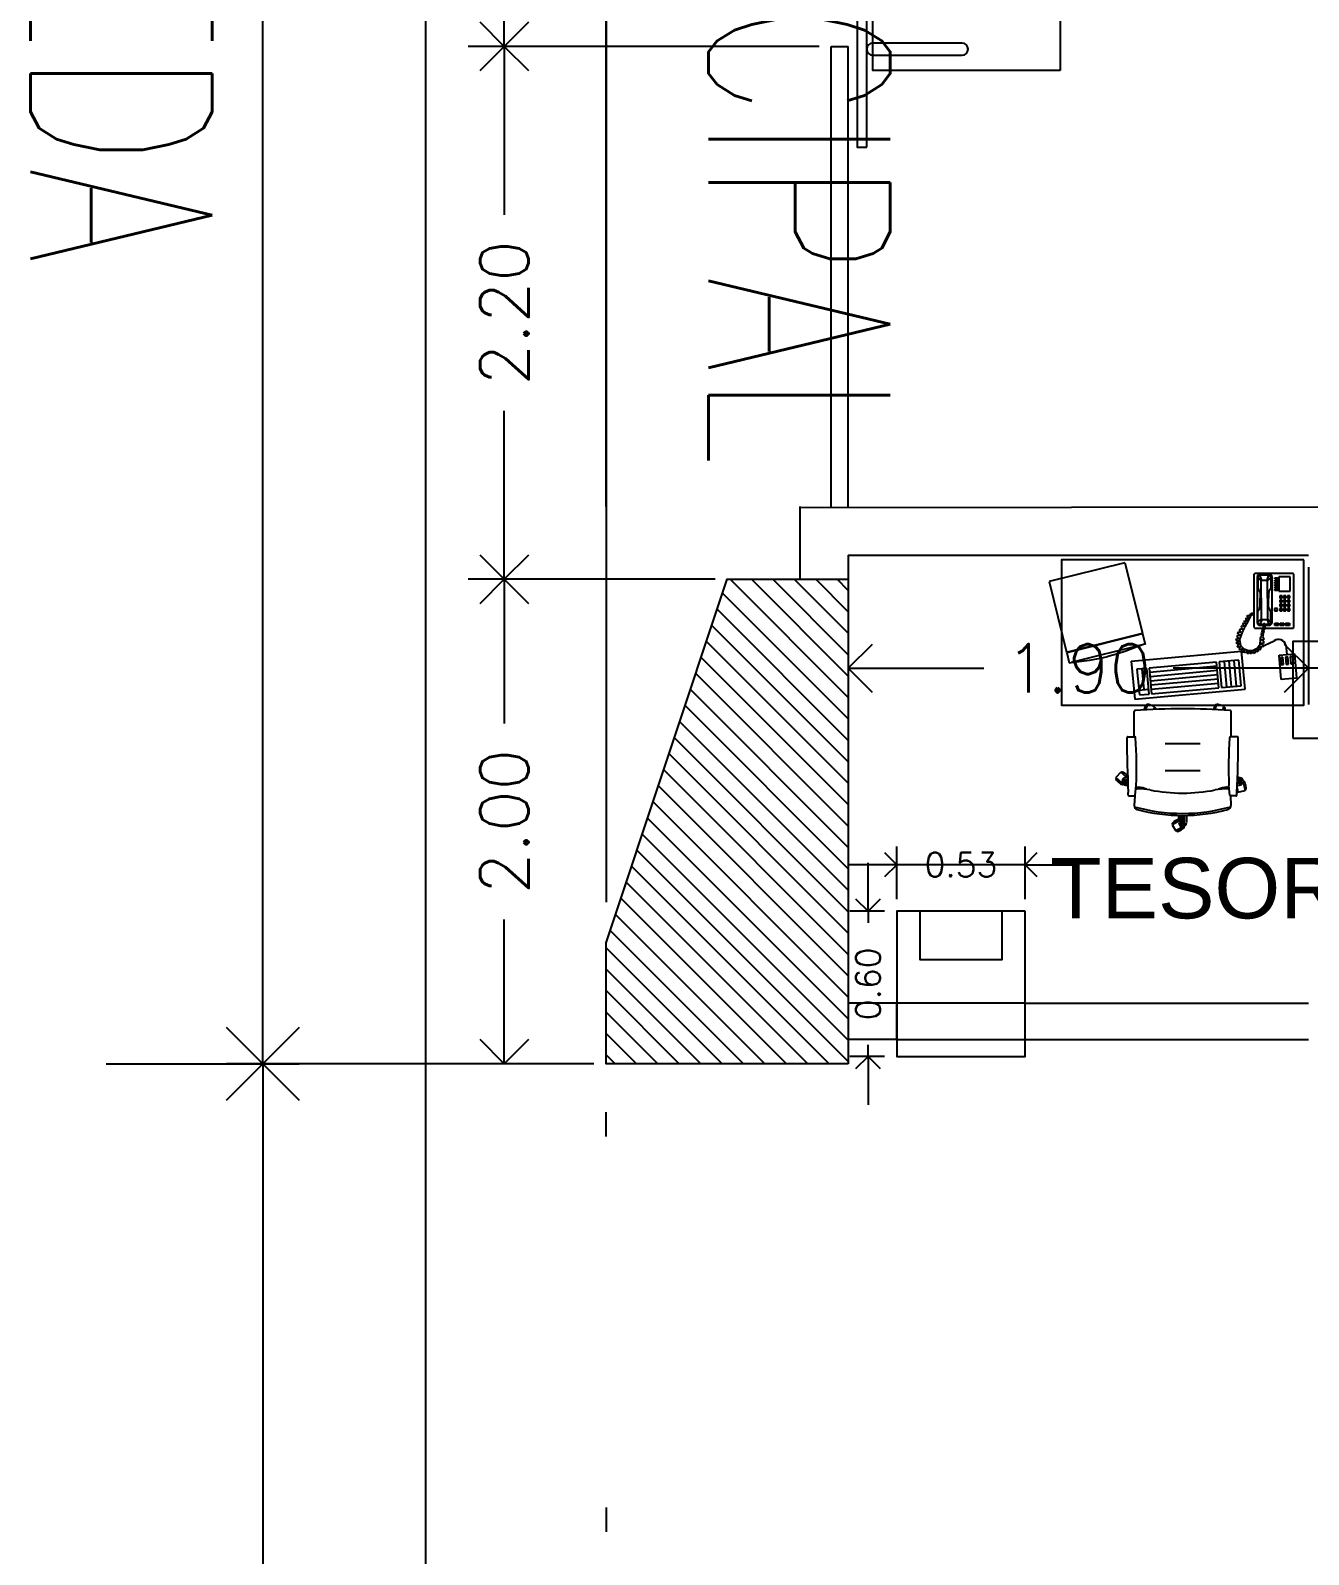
# Model space of a CAD drawing. Extents: x 26 to 214, y -151 to 101.
# Drawn here: x 146.38 to 151.65, y -120.35 to -114.06 of the extents above; entities that cross this region are included whole.
import ezdxf
from ezdxf.enums import TextEntityAlignment as Align

# ---------------------------------------------------------------- set-up
doc = ezdxf.new("R2010")
doc.units = 0
doc.header["$LTSCALE"] = 10
doc.header["$MEASUREMENT"] = 0
for name, pattern in [('CONTINUA', [8, 1, 1, 1, 1, 1, 1, 1, 1]), ('DASHDOT', [1, 0.5, -0.25, 0, -0.25]), ('HIDDEN2', [0.1875, 0.125, -0.0625])]:
    doc.linetypes.add(name, pattern=pattern)
doc.layers.get('0').update_dxf_attribs({"linetype": 'CONTINUOUS'})
doc.layers.get('DEFPOINTS').update_dxf_attribs({"linetype": 'CONTINUOUS'})
for name, color, linetype in [('00-COTAS-PARCIALES', 1, 'CONTINUOUS'), ('00-LOCALES-R-PUERTAS', 1, 'CONTINUOUS'), ('00-M-A-250', 6, 'CONTINUOUS'), ('00-M-A-300', 6, 'CONTINUOUS'), ('00-MUEBLES', 2, 'CONTINUOUS'), ('00-TRANSFERENCIA', 3, 'CONTINUOUS'), ('10-COL', 6, 'CONTINUOUS'), ('2005-CARPINTERIA', 2, 'CONTINUOUS'), ('2005-VEREDA', 1, 'CONTINUOUS'), ('CAJAS', 1, 'CONTINUOUS'), ('COTAS-LAYOUT', 1, 'CONTINUOUS'), ('EJES', 6, 'DASHDOT'), ('SUPERF-COTAS', 1, 'CONTINUOUS'), ('X-CHECK-OUT', 1, 'CONTINUOUS')]:
    doc.layers.add(name, color=color, linetype=linetype)
doc.styles.add('COTAS', font='ROMANS.shx')
doc.styles.add('GABY', font='arial.ttf')
doc.styles.add('ROMANS', font='romans.shx')
doc.dimstyles.new('ACOTA', dxfattribs={"dimtxt": 0.2, "dimasz": 0.2, "dimexe": 0.15, "dimexo": 0.05, "dimgap": 0.1, "dimtad": 0, "dimzin": 0, "dimdsep": 46, "dimtxsty": 'ROMANS', "dimblk1": 'OPEN90', "dimblk2": 'OPEN90', "dimsah": 1, "dimcen": 0, "dimclrd": 1, "dimclre": 1, "dimclrt": 3, "dimaunit": 1, "dimadec": 0, "dimazin": 0, "dimtfac": 1, "dimtix": 1, "dimtmove": 2, "dimatfit": 3, "dimldrblk": 'OPEN90', "dimfxl": 0, "dimtolj": 1, "dimtzin": 0, "dimarcsym": 0})
doc.dimstyles.new('COTA1502', dxfattribs={"dimscale": 1.5, "dimtxt": 0.18, "dimasz": 0.2, "dimexe": 0.1, "dimexo": 0.1, "dimgap": 0.09, "dimtad": 0, "dimzin": 0, "dimdsep": 46, "dimtxsty": 'ROMANS', "dimblk": 'OPEN90', "dimcen": 0.1, "dimclrd": 256, "dimclre": 256, "dimclrt": 2, "dimadec": 0, "dimazin": 0, "dimtfac": 1, "dimtix": 1, "dimtmove": 2, "dimatfit": 3, "dimldrblk": 'OPEN90', "dimfxl": 0, "dimtolj": 1, "dimtzin": 0, "dimarcsym": 0})
doc.dimstyles.new('EQUIPAMIENTO', dxfattribs={"dimtxt": 0.1, "dimasz": 0.1, "dimexe": 0.075, "dimexo": 0.05, "dimgap": 0.1, "dimtad": 0, "dimzin": 0, "dimdsep": 46, "dimtxsty": 'ROMANS', "dimblk1": 'OPEN90', "dimblk2": 'OPEN90', "dimsah": 1, "dimcen": 0, "dimclrd": 1, "dimclre": 1, "dimclrt": 3, "dimaunit": 1, "dimadec": 0, "dimazin": 0, "dimtfac": 1, "dimtix": 1, "dimtmove": 2, "dimatfit": 3, "dimldrblk": 'OPEN90', "dimfxl": 0, "dimtolj": 1, "dimtzin": 0, "dimarcsym": 0})

# ---------------------------------------------------------------- blocks, each defined once
blk = doc.blocks.new('_Open90')
at = {"color": 0, "linetype": 'ByBlock', "lineweight": -2}
for p, q in [((-0.5, 0.5), (0, 0)), ((0, 0), (-1, 0)), ((0, 0), (-0.5, -0.5))]:
    blk.add_line(p, q, dxfattribs=at)
blk = doc.blocks.new('*D60')
at = {"layer": '00-COTAS-PARCIALES', "lineweight": -2, "transparency": 16777216}
for p, q in [((151.0326, -96.1231), (147.858, -96.1231)), ((148.008, -96.4231), (148.008, -110.4481)), ((148.008, -125.8231), (148.008, -111.7981)), ((148.6023, -126.1231), (147.858, -126.1231))]:
    blk.add_line(p, q, dxfattribs=at)
at = {"layer": 'DEFPOINTS', "color": 0, "transparency": 16777216}
for p in [(151.1826, -96.1231), (148.008, -126.1231), (148.7523, -126.1231)]:
    blk.add_point(p, dxfattribs=at)
at = {"layer": '00-COTAS-PARCIALES', "lineweight": -2, "transparency": 16777216, "xscale": 0.3, "yscale": 0.3, "zscale": 0.3}
for p, rotation in [((148.008, -96.1231), 90), ((148.008, -126.1231), 270)]:
    blk.add_blockref('_Open90', p, dxfattribs=dict(at, rotation=rotation))
at = {"layer": '00-COTAS-PARCIALES', "color": 2, "transparency": 16777216, "insert": (148.008, -111.1231), "char_height": 0.27, "attachment_point": 5, "rotation": 90, "style": 'ROMANS'}
blk.add_mtext('\\A1;30.00', dxfattribs=at)
blk = doc.blocks.new('*D7')
at = {"layer": 'DEFPOINTS', "color": 0, "transparency": 16777216}
for p in [(146.5385, -118.3231), (147.3357, -118.3231), (146.7304, -126.1231)]:
    blk.add_point(p, dxfattribs=at)
at = {"layer": 'SUPERF-COTAS', "lineweight": -2, "transparency": 16777216}
for p, q in [((146.6885, -118.3231), (147.4857, -118.3231)), ((147.3357, -118.6231), (147.3357, -121.6767)), ((147.3357, -125.8231), (147.3357, -122.7695)), ((146.8804, -126.1231), (147.4857, -126.1231))]:
    blk.add_line(p, q, dxfattribs=at)
at = {"layer": 'SUPERF-COTAS', "lineweight": -2, "transparency": 16777216, "xscale": 0.3, "yscale": 0.3, "zscale": 0.3}
for p, rotation in [((147.3357, -118.3231), 90), ((147.3357, -126.1231), 270)]:
    blk.add_blockref('_Open90', p, dxfattribs=dict(at, rotation=rotation))
at = {"layer": 'SUPERF-COTAS', "color": 2, "transparency": 16777216, "insert": (147.3357, -122.2231), "char_height": 0.27, "attachment_point": 5, "rotation": 90, "style": 'ROMANS'}
blk.add_mtext('\\A1;7.80', dxfattribs=at)
blk = doc.blocks.new('*D6')
at = {"layer": 'DEFPOINTS', "color": 0, "transparency": 16777216}
for p in [(146.5385, -96.1231), (147.3357, -96.1231), (148.7523, -118.3231)]:
    blk.add_point(p, dxfattribs=at)
at = {"layer": 'SUPERF-COTAS', "lineweight": -2, "transparency": 16777216}
for p, q in [((146.6885, -96.1231), (147.4857, -96.1231)), ((147.3357, -96.4231), (147.3357, -106.5481)), ((147.3357, -118.0231), (147.3357, -107.8981)), ((148.6023, -118.3231), (147.1857, -118.3231))]:
    blk.add_line(p, q, dxfattribs=at)
at = {"layer": 'SUPERF-COTAS', "lineweight": -2, "transparency": 16777216, "xscale": 0.3, "yscale": 0.3, "zscale": 0.3}
for p, rotation in [((147.3357, -96.1231), 90), ((147.3357, -118.3231), 270)]:
    blk.add_blockref('_Open90', p, dxfattribs=dict(at, rotation=rotation))
at = {"layer": 'SUPERF-COTAS', "color": 2, "transparency": 16777216, "insert": (147.3357, -107.2231), "char_height": 0.27, "attachment_point": 5, "rotation": 90, "style": 'ROMANS'}
blk.add_mtext('\\A1;22.20', dxfattribs=at)
blk = doc.blocks.new('*D81')
at = {"layer": 'COTAS-LAYOUT', "color": 1, "lineweight": -2, "transparency": 16777216}
for p, q in [((149.2023, -116.3231), (148.1821, -116.3231)), ((148.3321, -116.5231), (148.3321, -116.9183)), ((148.3321, -118.1231), (148.3321, -117.7278)), ((148.7023, -118.3231), (148.1821, -118.3231))]:
    blk.add_line(p, q, dxfattribs=at)
at = {"layer": 'DEFPOINTS', "color": 0, "transparency": 16777216}
for p in [(148.3321, -116.3231), (149.2523, -116.3231, -28.9), (148.7523, -118.3231, -28.9)]:
    blk.add_point(p, dxfattribs=at)
at = {"layer": 'COTAS-LAYOUT', "color": 1, "lineweight": -2, "transparency": 16777216, "xscale": 0.2, "yscale": 0.2, "zscale": 0.2}
for p, rotation in [((148.3321, -116.3231), 90), ((148.3321, -118.3231), 270)]:
    blk.add_blockref('_Open90', p, dxfattribs=dict(at, rotation=rotation))
at = {"layer": 'COTAS-LAYOUT', "color": 3, "transparency": 16777216, "insert": (148.3321, -117.3231), "char_height": 0.2, "attachment_point": 5, "rotation": 90, "style": 'ROMANS'}
blk.add_mtext('\\A1;2.00', dxfattribs=at)
blk = doc.blocks.new('*D82')
at = {"layer": 'COTAS-LAYOUT', "color": 1, "lineweight": -2, "transparency": 16777216}
for p, q in [((149.6319, -114.123), (148.1821, -114.123)), ((148.3321, -114.323), (148.3321, -114.8183)), ((148.3321, -116.1231), (148.3321, -115.6278)), ((149.2023, -116.3231), (148.1821, -116.3231))]:
    blk.add_line(p, q, dxfattribs=at)
at = {"layer": 'DEFPOINTS', "color": 0, "transparency": 16777216}
for p in [(149.6819, -114.123, -28.9), (148.3321, -116.3231), (149.2523, -116.3231, -28.9)]:
    blk.add_point(p, dxfattribs=at)
at = {"layer": 'COTAS-LAYOUT', "color": 1, "lineweight": -2, "transparency": 16777216, "xscale": 0.2, "yscale": 0.2, "zscale": 0.2}
for p, rotation in [((148.3321, -114.123), 90), ((148.3321, -116.3231), 270)]:
    blk.add_blockref('_Open90', p, dxfattribs=dict(at, rotation=rotation))
at = {"layer": 'COTAS-LAYOUT', "color": 3, "transparency": 16777216, "insert": (148.3321, -115.2231), "char_height": 0.2, "attachment_point": 5, "rotation": 90, "style": 'ROMANS'}
blk.add_mtext('\\A1;2.20', dxfattribs=at)
blk = doc.blocks.new('*D83')
at = {"layer": 'COTAS-LAYOUT', "color": 1, "lineweight": -2, "transparency": 16777216}
for p, q in [((149.6319, -112.1231), (148.1821, -112.1231)), ((148.3321, -112.3231), (148.3321, -112.7183)), ((148.3321, -113.923), (148.3321, -113.5278)), ((149.6319, -114.123), (148.1821, -114.123))]:
    blk.add_line(p, q, dxfattribs=at)
at = {"layer": 'DEFPOINTS', "color": 0, "transparency": 16777216}
for p in [(148.3321, -112.1231), (149.6819, -112.1231, -28.9), (149.6819, -114.123, -28.9)]:
    blk.add_point(p, dxfattribs=at)
at = {"layer": 'COTAS-LAYOUT', "color": 1, "lineweight": -2, "transparency": 16777216, "xscale": 0.2, "yscale": 0.2, "zscale": 0.2}
for p, rotation in [((148.3321, -112.1231), 90), ((148.3321, -114.123), 270)]:
    blk.add_blockref('_Open90', p, dxfattribs=dict(at, rotation=rotation))
at = {"layer": 'COTAS-LAYOUT', "color": 3, "transparency": 16777216, "insert": (148.3321, -113.1231), "char_height": 0.2, "attachment_point": 5, "rotation": 90, "style": 'ROMANS'}
blk.add_mtext('\\A1;2.00', dxfattribs=at)
blk = doc.blocks.new('*D90')
at = {"layer": 'COTAS-LAYOUT', "color": 1, "lineweight": -2, "transparency": 16777216}
for p, q in [((149.7523, -116.2731), (149.7523, -116.8404)), ((151.6523, -116.2731), (151.6523, -116.8404)), ((149.9523, -116.6904), (150.3118, -116.6904)), ((151.4523, -116.6904), (151.0928, -116.6904))]:
    blk.add_line(p, q, dxfattribs=at)
at = {"layer": 'DEFPOINTS', "color": 0, "transparency": 16777216}
for p in [(149.7523, -116.2231, -28.9), (151.6523, -116.2231, -28.9), (149.7523, -116.6904)]:
    blk.add_point(p, dxfattribs=at)
at = {"layer": 'COTAS-LAYOUT', "color": 1, "lineweight": -2, "transparency": 16777216, "xscale": 0.2, "yscale": 0.2, "zscale": 0.2, "rotation": 180}
blk.add_blockref('_Open90', (149.7523, -116.6904), dxfattribs=at)
at = {"layer": 'COTAS-LAYOUT', "color": 1, "lineweight": -2, "transparency": 16777216, "xscale": 0.2, "yscale": 0.2, "zscale": 0.2}
blk.add_blockref('_Open90', (151.6523, -116.6904), dxfattribs=at)
at = {"layer": 'COTAS-LAYOUT', "color": 3, "transparency": 16777216, "insert": (150.7023, -116.6904), "char_height": 0.2, "attachment_point": 5, "style": 'ROMANS'}
blk.add_mtext('\\A1;1.90', dxfattribs=at)
blk = doc.blocks.new('*D91')
at = {"layer": 'COTAS-LAYOUT', "color": 1, "lineweight": -2, "transparency": 16777216}
for p, q in [((151.8523, -116.4231), (151.8523, -116.8404)), ((153.0523, -116.542), (153.0523, -116.8404)), ((151.6523, -116.6904), (151.4523, -116.6904)), ((151.8523, -116.6904), (152.0619, -116.6904)), ((153.0523, -116.6904), (152.8428, -116.6904)), ((153.2523, -116.6904), (153.4523, -116.6904))]:
    blk.add_line(p, q, dxfattribs=at)
at = {"layer": 'DEFPOINTS', "color": 0, "transparency": 16777216}
for p in [(151.8523, -116.3731, -28.9), (153.0523, -116.492), (153.0523, -116.6904)]:
    blk.add_point(p, dxfattribs=at)
at = {"layer": 'COTAS-LAYOUT', "color": 1, "lineweight": -2, "transparency": 16777216, "xscale": 0.2, "yscale": 0.2, "zscale": 0.2}
blk.add_blockref('_Open90', (151.8523, -116.6904), dxfattribs=at)
at = {"layer": 'COTAS-LAYOUT', "color": 1, "lineweight": -2, "transparency": 16777216, "xscale": 0.2, "yscale": 0.2, "zscale": 0.2, "rotation": 180}
blk.add_blockref('_Open90', (153.0523, -116.6904), dxfattribs=at)
at = {"layer": 'COTAS-LAYOUT', "color": 3, "transparency": 16777216, "insert": (152.4523, -116.6904), "char_height": 0.2, "attachment_point": 5, "style": 'ROMANS'}
blk.add_mtext('\\A1;1.20', dxfattribs=at)
blk = doc.blocks.new('*D98')
at = {"layer": 'COTAS-LAYOUT', "color": 1, "lineweight": -2, "transparency": 16777216}
for p, q in [((149.8338, -117.5931), (149.8338, -117.4931)), ((149.9023, -117.6931), (149.7588, -117.6931)), ((149.8338, -117.6931), (149.8338, -117.7407)), ((149.8338, -118.2931), (149.8338, -118.2455)), ((149.9023, -118.2931), (149.7588, -118.2931)), ((149.8338, -118.3931), (149.8338, -118.4931))]:
    blk.add_line(p, q, dxfattribs=at)
at = {"layer": 'DEFPOINTS', "color": 0, "transparency": 16777216}
for p in [(149.8338, -117.6931), (149.9523, -117.6931), (149.9523, -118.2931)]:
    blk.add_point(p, dxfattribs=at)
at = {"layer": 'COTAS-LAYOUT', "color": 1, "lineweight": -2, "transparency": 16777216, "xscale": 0.1, "yscale": 0.1, "zscale": 0.1}
for p, rotation in [((149.8338, -117.6931), 270), ((149.8338, -118.2931), 90)]:
    blk.add_blockref('_Open90', p, dxfattribs=dict(at, rotation=rotation))
at = {"layer": 'COTAS-LAYOUT', "color": 3, "transparency": 16777216, "insert": (149.8338, -117.9931), "char_height": 0.1, "attachment_point": 5, "rotation": 90, "style": 'ROMANS'}
blk.add_mtext('\\A1;0.60', dxfattribs=at)
blk = doc.blocks.new('*D99')
at = {"layer": 'COTAS-LAYOUT', "color": 1, "lineweight": -2, "transparency": 16777216}
for p, q in [((149.9523, -117.6431), (149.9523, -117.4262)), ((150.4823, -117.6431), (150.4823, -117.4262)), ((149.8523, -117.5012), (149.7523, -117.5012)), ((150.4823, -117.5012), (149.9523, -117.5012)), ((150.5823, -117.5012), (150.6823, -117.5012))]:
    blk.add_line(p, q, dxfattribs=at)
at = {"layer": 'DEFPOINTS', "color": 0, "transparency": 16777216}
for p in [(149.9523, -117.5012), (149.9523, -117.6931), (150.4823, -117.6931)]:
    blk.add_point(p, dxfattribs=at)
at = {"layer": 'COTAS-LAYOUT', "color": 1, "lineweight": -2, "transparency": 16777216, "xscale": 0.1, "yscale": 0.1, "zscale": 0.1}
blk.add_blockref('_Open90', (149.9523, -117.5012), dxfattribs=at)
at = {"layer": 'COTAS-LAYOUT', "color": 1, "lineweight": -2, "transparency": 16777216, "xscale": 0.1, "yscale": 0.1, "zscale": 0.1, "rotation": 180}
blk.add_blockref('_Open90', (150.4823, -117.5012), dxfattribs=at)
at = {"layer": 'COTAS-LAYOUT', "color": 3, "transparency": 16777216, "insert": (150.2173, -117.5012), "char_height": 0.1, "attachment_point": 5, "style": 'ROMANS'}
blk.add_mtext('\\A1;0.53', dxfattribs=at)
blk = doc.blocks.new('A$C7A266A7E')
at = {"layer": '00-MUEBLES'}
for p, q in [((0.3751, 0.6278), (0.3801, 0.643)), ((0.393, 0.6504), (0.3856, 0.6274)), ((0.3987, 0.6516), (0.3908, 0.6272)), ((0.4037, 0.6509), (0.396, 0.627)), ((0.4009, 0.6566), (0.4454, 0.6669)), ((0.4082, 0.6485), (0.4011, 0.6268)), ((0.4121, 0.6442), (0.4063, 0.6266)), ((0.4167, 0.6261), (0.4182, 0.6306)), ((0.4341, 0.6253), (0.454, 0.6299)), ((0.454, 0.6299), (0.4454, 0.6669)), ((0.0107, 0.5578), (0.0001, 0.5213)), ((0.031, 0.5519), (0.0107, 0.5578)), ((0.1691, 0.5942), (0.0387, 0.5942)), ((0.1691, 0.6267), (0.1691, 0.5914)), ((0.4696, 0.5887), (0.4198, 0.5836)), ((0.4691, 0.6242), (0.4558, 0.6242)), ((0.4732, 0.5909), (0.5232, 0.5939)), ((0.4741, 0.6192), (0.4741, 0.5937)), ((0.0286, 0.513), (0.0001, 0.5213)), ((0.2041, 0.4342), (0.2041, 0.2542)), ((0.3441, 0.4342), (0.3441, 0.2542)), ((0.5738, 0.3645), (0.6117, 0.3642)), ((0.5738, 0.3239), (0.6117, 0.3242)), ((0.6227, 0.3542), (0.574, 0.3542)), ((0.6227, 0.3342), (0.574, 0.3342)), ((0.6257, 0.3492), (0.5741, 0.3492)), ((0.6266, 0.3442), (0.5741, 0.3442)), ((0.6257, 0.3392), (0.5741, 0.3392)), ((0.6015, 0.3241), (0.6222, 0.2899)), ((0.6311, 0.3487), (0.6547, 0.3095)), ((0.6222, 0.2899), (0.6547, 0.3095)), ((0.0148, 0.2012), (0, 0.1662)), ((0.0299, 0.1536), (0, 0.1662)), ((0.0276, 0.1958), (0.0148, 0.2012)), ((0.1691, 0.0942), (0.0387, 0.0942)), ((0.1691, 0.0617), (0.1691, 0.097)), ((0.4696, 0.0997), (0.4198, 0.1048)), ((0.4732, 0.0975), (0.5232, 0.0945)), ((0.4741, 0.0692), (0.4741, 0.0947)), ((0.3769, 0.0551), (0.3507, 0.0249)), ((0.3507, 0.0249), (0.3794, 0)), ((0.3751, 0.0606), (0.3801, 0.0454)), ((0.4094, 0.0346), (0.3794, 0)), ((0.393, 0.038), (0.3856, 0.061)), ((0.3987, 0.0367), (0.3908, 0.0612)), ((0.4037, 0.0375), (0.396, 0.0614)), ((0.4082, 0.0398), (0.4011, 0.0616)), ((0.4121, 0.0442), (0.4063, 0.0618)), ((0.4167, 0.0623), (0.4182, 0.0578)), ((0.4691, 0.0642), (0.4558, 0.0642))]:
    blk.add_line(p, q, dxfattribs=at)
for points in [[(0.4433, 0.6664, 0.310293), (0.4335, 0.6721, 0.078252), (0.4032, 0.6651, 0.286366), (0.397, 0.6565, 0.310293)], [(0.4519, 0.6294, -0.129743), (0.4507, 0.6245, -0.078252)], [(0.0129, 0.5572, -0.310293), (0.0229, 0.5623, -0.021912), (0.0316, 0.5608, -0.310293)], [(0.0022, 0.5207, 0.310293), (0.0079, 0.5109, 0.053753), (0.0281, 0.5039, 0.310293)], [(0.621, 0.2918, -0.310293), (0.6101, 0.2948, -0.078252), (0.594, 0.3214, -0.068421), (0.5934, 0.3241, -0.310293)], [(0.6535, 0.3114, 0.310293), (0.656, 0.3224, 0.078252), (0.6399, 0.3491, 0.286366), (0.6298, 0.3524, 0.310293)], [(0.002, 0.1653, 0.310293), (0.0066, 0.155, 0.065782), (0.0305, 0.1442, 0.310293)], [(0.0168, 0.2003, -0.303358), (0.0272, 0.2044, -0.078252)], [(0.3521, 0.0266, -0.310293), (0.3516, 0.0379, -0.074466), (0.3709, 0.0604, -0.068421)], [(0.3809, 0.0017, 0.310293), (0.3921, 0.0028, 0.078252), (0.4125, 0.0263, 0.286366), (0.4125, 0.0369, 0.310293)]]:
    blk.add_lwpolyline(points, format="xyb", dxfattribs=at)
for centre, radius, start, end in [((0.1741, 0.6267), 0.005, 89.94771, 180), ((0.1691, -4.8525), 5.4842, 87.00316, 89.94771), ((0.3991, 0.6366), 0.02, 342.42825, 161.57175), ((3.1541, 0.3442), 3.13, 175.5034, 184.4966), ((0.0387, 0.5892), 0.005, 90, 175.5034), ((0.1741, 0.5914), 0.005, 180, 266.34164), ((0.3233, 2.9247), 2.343, 266.34164, 272.36078), ((0.448, 0.5704), 0.019, 127.99909, 178.88954), ((0.5189, 0.5716), 0.0898, 180.29617, 207.55466), ((0.7371, 0.5701), 0.3, 178.58602, 191.0842), ((0.4507, 0.5763), 0.0135, 135.03925, 174.59759), ((0.4691, 0.6192), 0.005, 360, 90), ((0.4691, 0.5937), 0.005, 275.87741, 360), ((0.5243, 0.5739), 0.02, 14.78205, 93.01279), ((-0.3463, 0.3442), 0.9104, 344.12178, 15.87822), ((-0.3463, 0.3442), 0.9204, 345.1995, 14.8005), ((-0.4161, 0.3442), 0.8752, 348.9158, 11.0842), ((0.6116, 0.3442), 0.02, 270.42825, 89.57175), ((0.5189, 0.1167), 0.0898, 152.44534, 179.70383), ((0.7371, 0.1183), 0.3, 168.9158, 181.41398), ((0.0387, 0.0992), 0.005, 184.4966, 270), ((0.1741, 0.097), 0.005, 93.65836, 180), ((0.3233, -2.2363), 2.343, 87.63922, 93.65836), ((0.448, 0.118), 0.019, 181.11046, 232.00091), ((0.4507, 0.1121), 0.0135, 185.40241, 224.96075), ((0.4691, 0.0947), 0.005, 0, 84.12259), ((0.5243, 0.1145), 0.02, 266.98721, 345.21795), ((0.1741, 0.0617), 0.005, 180, 270.05229), ((0.1691, 5.5408), 5.4842, 270.05229, 272.99684), ((0.3991, 0.0517), 0.02, 198.42825, 17.57175), ((0.4691, 0.0692), 0.005, 270, 0)]:
    blk.add_arc(centre, radius, start, end, dxfattribs=at)
blk = doc.blocks.new('AOPLS002')
at = {"color": 0, "linetype": 'ByBlock'}
for p, q in [((-0.1095, 0.0857), (-0.1127, 0.0825)), ((-0.1127, 0.0825), (-0.1127, -0.0762)), ((0.1095, 0.0857), (-0.1095, 0.0857)), ((-0.0397, 0.0699), (-0.0984, 0.0699)), ((-0.0984, 0.0699), (-0.0984, 0.0238)), ((-0.0397, 0.0238), (-0.0397, 0.0699)), ((-0.0206, 0.0683), (-0.0206, 0.0587)), ((-0.0111, 0.0683), (-0.0206, 0.0683)), ((-0.0111, 0.0587), (-0.0111, 0.0683)), ((-0.0032, 0.0683), (-0.0032, 0.0587)), ((0.0063, 0.0683), (-0.0032, 0.0683)), ((0.0063, 0.0587), (0.0063, 0.0683)), ((0.0143, 0.0683), (0.0143, 0.0587)), ((0.0238, 0.0683), (0.0143, 0.0683)), ((0.0238, 0.0587), (0.0238, 0.0683)), ((0.0318, 0.0683), (0.0318, 0.0587)), ((0.0413, 0.0683), (0.0318, 0.0683)), ((0.0413, 0.0587), (0.0413, 0.0683)), ((0.0921, 0.0508), (0.0921, 0.0667)), ((0.0921, 0.0667), (0.1016, 0.0667)), ((0.1016, 0.0667), (0.1016, 0.0508)), ((0.1127, 0.0825), (0.1095, 0.0857)), ((0.1127, -0.0364), (0.1127, 0.0825)), ((-0.0984, 0.0238), (-0.0397, 0.0238)), ((-0.0952, 0.0191), (-0.0905, 0.0191)), ((-0.0952, 0.0063), (-0.0952, 0.0191)), ((-0.0905, 0.0063), (-0.0952, 0.0063)), ((-0.0905, 0.0191), (-0.0905, 0.0063)), ((-0.0857, 0.0063), (-0.0857, 0.0191)), ((-0.0857, 0.0191), (-0.081, 0.0191)), ((-0.081, 0.0063), (-0.0857, 0.0063)), ((-0.081, 0.0191), (-0.081, 0.0063)), ((-0.0762, 0.0063), (-0.0762, 0.0191)), ((-0.0762, 0.0191), (-0.0714, 0.0191)), ((-0.0714, 0.0063), (-0.0762, 0.0063)), ((-0.0714, 0.0191), (-0.0714, 0.0063)), ((-0.0667, 0.0063), (-0.0667, 0.0191)), ((-0.0667, 0.0191), (-0.0619, 0.0191)), ((-0.0619, 0.0063), (-0.0667, 0.0063)), ((-0.0619, 0.0191), (-0.0619, 0.0063)), ((-0.0571, 0.0063), (-0.0571, 0.0191)), ((-0.0571, 0.0191), (-0.0524, 0.0191)), ((-0.0524, 0.0063), (-0.0571, 0.0063)), ((-0.0524, 0.0191), (-0.0524, 0.0063)), ((-0.0476, 0.0191), (-0.0429, 0.0191)), ((-0.0476, 0.0063), (-0.0476, 0.0191)), ((-0.0429, 0.0063), (-0.0476, 0.0063)), ((-0.0429, 0.0191), (-0.0429, 0.0063)), ((-0.0206, 0.0587), (-0.0111, 0.0587)), ((-0.0206, 0.0524), (-0.0206, 0.0429)), ((-0.0111, 0.0524), (-0.0206, 0.0524)), ((-0.0206, 0.0429), (-0.0111, 0.0429)), ((-0.0111, 0.0365), (-0.0206, 0.0365)), ((-0.0206, 0.0365), (-0.0206, 0.027)), ((-0.0206, 0.027), (-0.0111, 0.027)), ((-0.0111, 0.0429), (-0.0111, 0.0524)), ((-0.0111, 0.027), (-0.0111, 0.0365)), ((-0.0032, 0.0587), (0.0063, 0.0587)), ((-0.0032, 0.0524), (-0.0032, 0.0429)), ((0.0063, 0.0524), (-0.0032, 0.0524)), ((-0.0032, 0.0429), (0.0063, 0.0429)), ((-0.0032, 0.0365), (-0.0032, 0.027)), ((0.0063, 0.0365), (-0.0032, 0.0365)), ((-0.0032, 0.027), (0.0063, 0.027)), ((0.0063, 0.0429), (0.0063, 0.0524)), ((0.0063, 0.027), (0.0063, 0.0365)), ((0.0143, 0.0587), (0.0238, 0.0587)), ((0.0143, 0.0524), (0.0143, 0.0429)), ((0.0238, 0.0524), (0.0143, 0.0524)), ((0.0143, 0.0429), (0.0238, 0.0429)), ((0.0238, 0.0365), (0.0143, 0.0365)), ((0.0143, 0.0365), (0.0143, 0.027)), ((0.0143, 0.027), (0.0238, 0.027)), ((0.0238, 0.0429), (0.0238, 0.0524)), ((0.0238, 0.027), (0.0238, 0.0365)), ((0.0318, 0.0587), (0.0413, 0.0587)), ((0.0318, 0.0524), (0.0318, 0.0429)), ((0.0413, 0.0524), (0.0318, 0.0524)), ((0.0318, 0.0429), (0.0413, 0.0429)), ((0.0318, 0.0365), (0.0318, 0.027)), ((0.0413, 0.0365), (0.0318, 0.0365)), ((0.0318, 0.027), (0.0413, 0.027)), ((0.0413, 0.0175), (0.0318, 0.0175)), ((0.0318, 0.0175), (0.0318, 0.0048)), ((0.0318, 0.0048), (0.0413, 0.0048)), ((0.0413, 0.0429), (0.0413, 0.0524)), ((0.0413, 0.027), (0.0413, 0.0365)), ((0.0413, 0.0048), (0.0413, 0.0175)), ((0.1016, 0.0508), (0.0921, 0.0508)), ((0.0921, 0.0444), (0.1016, 0.0444)), ((0.0921, 0.0286), (0.0921, 0.0444)), ((0.1016, 0.0286), (0.0921, 0.0286)), ((0.0921, 0.0063), (0.0921, 0.0222)), ((0.0921, 0.0222), (0.1016, 0.0222)), ((0.1016, 0.0063), (0.0921, 0.0063)), ((0.1016, 0.0444), (0.1016, 0.0286)), ((0.1016, 0.0222), (0.1016, 0.0063)), ((-0.1, -0.0048), (-0.1079, -0.0111)), ((-0.1079, -0.0111), (-0.1079, -0.0587)), ((-0.1079, -0.0587), (-0.1, -0.0667)), ((-0.1064, -0.0175), (-0.1032, -0.0111)), ((-0.1064, -0.0175), (-0.1064, -0.0556)), ((-0.0857, -0.0254), (-0.1064, -0.0175)), ((-0.0857, -0.0476), (-0.1064, -0.0556)), ((-0.1064, -0.0556), (-0.1032, -0.0619)), ((-0.1032, -0.0111), (-0.0968, -0.0095)), ((-0.1032, -0.0619), (-0.0968, -0.0635)), ((0.0921, -0.0048), (-0.1, -0.0048)), ((-0.0968, -0.0095), (-0.054, -0.0095)), ((-0.0968, -0.0095), (-0.0825, -0.0238)), ((-0.0968, -0.0635), (-0.0825, -0.0492)), ((-0.0825, -0.0238), (-0.0857, -0.0254)), ((-0.0857, -0.0476), (-0.0857, -0.0254)), ((-0.0825, -0.0492), (-0.0857, -0.0476)), ((-0.0111, -0.0238), (-0.0825, -0.0238)), ((-0.0111, -0.0492), (-0.0825, -0.0492)), ((-0.054, -0.0095), (-0.046, -0.0127)), ((-0.054, -0.0635), (-0.046, -0.0603)), ((-0.046, -0.0127), (-0.0381, -0.0175)), ((-0.046, -0.0603), (-0.0381, -0.0556)), ((-0.0381, -0.0175), (-0.027, -0.019)), ((-0.0381, -0.0556), (-0.027, -0.054)), ((-0.027, -0.019), (-0.0111, -0.019)), ((-0.027, -0.054), (-0.0111, -0.054)), ((0.0191, -0.019), (-0.0111, -0.019)), ((-0.0111, -0.0238), (0.0746, -0.0238)), ((-0.0111, -0.0492), (0.0746, -0.0492)), ((0.0191, -0.054), (-0.0111, -0.054)), ((0.0302, -0.0175), (0.0191, -0.019)), ((0.0302, -0.0556), (0.0191, -0.054)), ((0.0381, -0.0127), (0.0302, -0.0175)), ((0.0381, -0.0603), (0.0302, -0.0556)), ((0.046, -0.0095), (0.0381, -0.0127)), ((0.046, -0.0635), (0.0381, -0.0603)), ((0.0889, -0.0095), (0.046, -0.0095)), ((0.0889, -0.0095), (0.0746, -0.0238)), ((0.0746, -0.0238), (0.0778, -0.0254)), ((0.0746, -0.0492), (0.0778, -0.0476)), ((0.0889, -0.0635), (0.0746, -0.0492)), ((0.0778, -0.0254), (0.0984, -0.0175)), ((0.0778, -0.0476), (0.0778, -0.0254)), ((0.0778, -0.0476), (0.0984, -0.0556)), ((0.0953, -0.0111), (0.0889, -0.0095)), ((0.0953, -0.0619), (0.0889, -0.0635)), ((0.0905, -0.0667), (0.1, -0.0587)), ((0.1, -0.0127), (0.0921, -0.0048)), ((0.0937, -0.0349), (0.1074, -0.0351)), ((0.0937, -0.0397), (0.0937, -0.0349)), ((0.1064, -0.0406), (0.0937, -0.0397)), ((0.0984, -0.0175), (0.0953, -0.0111)), ((0.0984, -0.0556), (0.0953, -0.0619)), ((0.0984, -0.0175), (0.0984, -0.035)), ((0.0984, -0.04), (0.0984, -0.0556)), ((0.1, -0.035), (0.1, -0.0127)), ((0.1, -0.0587), (0.1, -0.0401)), ((0.1167, -0.0429), (0.1064, -0.0406)), ((0.1074, -0.0351), (0.1234, -0.039)), ((0.1127, -0.0762), (0.1127, -0.042)), ((0.1318, -0.0467), (0.1167, -0.0429)), ((0.1234, -0.039), (0.1385, -0.0429)), ((0.1395, -0.0477), (0.1318, -0.0467)), ((0.1385, -0.0429), (0.1469, -0.0425)), ((0.1479, -0.0474), (0.1395, -0.0477)), ((0.1469, -0.0425), (0.1488, -0.0435)), ((0.152, -0.0531), (0.1479, -0.0474)), ((0.1488, -0.0435), (0.1524, -0.04)), ((0.1594, -0.0519), (0.152, -0.0531)), ((0.1524, -0.04), (0.1601, -0.0393)), ((0.1797, -0.0535), (0.1594, -0.0519)), ((0.1601, -0.0393), (0.1617, -0.0486)), ((0.1617, -0.0486), (0.1671, -0.0396)), ((0.1671, -0.0396), (0.1758, -0.0403)), ((0.1758, -0.0403), (0.1768, -0.0506)), ((0.1768, -0.0506), (0.1839, -0.0416)), ((0.1951, -0.0657), (0.1797, -0.0535)), ((0.1839, -0.0416), (0.1913, -0.0457)), ((0.1913, -0.0457), (0.1893, -0.0554)), ((0.1893, -0.0554), (0.1983, -0.0509)), ((0.1983, -0.0509), (0.2041, -0.0557)), ((0.2041, -0.0557), (0.1986, -0.0631)), ((0.1986, -0.0631), (0.2073, -0.0618)), ((0.2073, -0.0618), (0.2112, -0.0679)), ((-0.1127, -0.0762), (-0.1095, -0.0794)), ((-0.1095, -0.0794), (0.1095, -0.0794)), ((-0.1, -0.0667), (0.0905, -0.0667)), ((-0.0968, -0.0635), (-0.054, -0.0635)), ((0.0889, -0.0635), (0.046, -0.0635)), ((0.0517, -0.0882), (0.0508, -0.0794)), ((0.054, -0.092), (0.0517, -0.0882)), ((0.0601, -0.0965), (0.054, -0.092)), ((0.0556, -0.0794), (0.0569, -0.0853)), ((0.0569, -0.0853), (0.0595, -0.0888)), ((0.0595, -0.0888), (0.0623, -0.093)), ((0.0604, -0.1023), (0.0601, -0.0965)), ((0.0614, -0.1058), (0.0604, -0.1023)), ((0.0649, -0.1071), (0.0614, -0.1058)), ((0.0623, -0.093), (0.0643, -0.0949)), ((0.0643, -0.0981), (0.0675, -0.0943)), ((0.0643, -0.0949), (0.0643, -0.0981)), ((0.0733, -0.102), (0.0649, -0.1071)), ((0.0675, -0.0943), (0.0771, -0.1)), ((0.0707, -0.1103), (0.0733, -0.102)), ((0.0755, -0.1129), (0.0707, -0.1103)), ((0.0848, -0.1078), (0.0755, -0.1129)), ((0.0771, -0.1), (0.0945, -0.1103)), ((0.082, -0.1171), (0.0848, -0.1078)), ((0.0871, -0.1196), (0.082, -0.1171)), ((0.0945, -0.1129), (0.0871, -0.1196)), ((0.0906, -0.1216), (0.0945, -0.1129)), ((0.0977, -0.1248), (0.0906, -0.1216)), ((0.0945, -0.1103), (0.1077, -0.1171)), ((0.1051, -0.119), (0.0977, -0.1248)), ((0.1022, -0.1277), (0.1051, -0.119)), ((0.1077, -0.1171), (0.1083, -0.1193)), ((0.1083, -0.1193), (0.1109, -0.1184)), ((0.1095, -0.0794), (0.1127, -0.0762)), ((0.1109, -0.1184), (0.1295, -0.1286)), ((0.1839, -0.1347), (0.1977, -0.1206)), ((0.2041, -0.0827), (0.1951, -0.0657)), ((0.1977, -0.1206), (0.2057, -0.102)), ((0.2125, -0.1196), (0.2028, -0.1187)), ((0.2028, -0.1187), (0.2112, -0.1254)), ((0.2057, -0.102), (0.2041, -0.0827)), ((0.2112, -0.0679), (0.2048, -0.0756)), ((0.2048, -0.0756), (0.2154, -0.0747)), ((0.2112, -0.1254), (0.2067, -0.1306)), ((0.2173, -0.0814), (0.2086, -0.0856)), ((0.2086, -0.0856), (0.2173, -0.0894)), ((0.2179, -0.0949), (0.2086, -0.0972)), ((0.2086, -0.0972), (0.2189, -0.1007)), ((0.2173, -0.1068), (0.2086, -0.1071)), ((0.2086, -0.1071), (0.215, -0.1145)), ((0.215, -0.1145), (0.2125, -0.1196)), ((0.2154, -0.0747), (0.2173, -0.0814)), ((0.2173, -0.0894), (0.2179, -0.0949)), ((0.2189, -0.1007), (0.2173, -0.1068)), ((0.109, -0.1312), (0.1022, -0.1277)), ((0.1176, -0.1264), (0.109, -0.1312)), ((0.1151, -0.1354), (0.1176, -0.1264)), ((0.1202, -0.1389), (0.1151, -0.1354)), ((0.1295, -0.1331), (0.1202, -0.1389)), ((0.1286, -0.1428), (0.1295, -0.1331)), ((0.1382, -0.1457), (0.1286, -0.1428)), ((0.1295, -0.1286), (0.1598, -0.1392)), ((0.1417, -0.1363), (0.1382, -0.1457)), ((0.1414, -0.1466), (0.1417, -0.1363)), ((0.1488, -0.1489), (0.1414, -0.1466)), ((0.1553, -0.1421), (0.1488, -0.1489)), ((0.1553, -0.1508), (0.1553, -0.1421)), ((0.1633, -0.1524), (0.1553, -0.1508)), ((0.1598, -0.1392), (0.1839, -0.1347)), ((0.1662, -0.1425), (0.1633, -0.1524)), ((0.171, -0.1508), (0.1662, -0.1425)), ((0.1774, -0.1495), (0.171, -0.1508)), ((0.1858, -0.1473), (0.1771, -0.1396)), ((0.1771, -0.1396), (0.1774, -0.1495)), ((0.1922, -0.1447), (0.1858, -0.1473)), ((0.198, -0.1399), (0.1893, -0.1354)), ((0.1893, -0.1354), (0.1922, -0.1447)), ((0.2067, -0.1306), (0.198, -0.1267)), ((0.198, -0.1267), (0.2019, -0.1357)), ((0.2019, -0.1357), (0.198, -0.1399))]:
    blk.add_line(p, q, dxfattribs=at)
blk = doc.blocks.new('AOPLS011')
at = {"color": 0, "linetype": 'ByBlock'}
for p, q in [((-0.2016, 0.2699), (-0.2016, -0.1048)), ((0.2016, 0.2699), (-0.2016, 0.2699)), ((0.2016, 0.2699), (0.2016, -0.1048)), ((-0.2016, -0.1048), (0.2016, -0.1048)), ((-0.2016, -0.108), (-0.2016, -0.1619)), ((0.2016, -0.108), (-0.2016, -0.108)), ((-0.2, -0.1048), (-0.2, -0.108)), ((0.2, -0.1048), (0.2, -0.108)), ((0.2016, -0.108), (0.2016, -0.1619)), ((-0.2016, -0.1619), (-0.1921, -0.1619)), ((0.1921, -0.1619), (-0.1921, -0.1619)), ((-0.1921, -0.1619), (-0.1667, -0.1651)), ((-0.1667, -0.1651), (-0.0968, -0.173)), ((-0.0968, -0.173), (-0.0397, -0.1778)), ((-0.0397, -0.1778), (0, -0.1778)), ((0.0397, -0.1778), (0, -0.1778)), ((0.0968, -0.173), (0.0397, -0.1778)), ((0.1667, -0.1651), (0.0968, -0.173)), ((0.1921, -0.1619), (0.1667, -0.1651)), ((0.2016, -0.1619), (0.1921, -0.1619))]:
    blk.add_line(p, q, dxfattribs=at)
blk = doc.blocks.new('A$C779F1474')
at = {"layer": '00-MUEBLES'}
blk.add_blockref('AOPLS011', (0.2016, 0.1778), dxfattribs=at)
blk = doc.blocks.new('A$C153A6142')
at = {"layer": '00-MUEBLES'}
for p, q in [((0.0236, 0.6414), (0.0617, 0.6414)), ((0.0617, 0.6096), (0.0617, 0.6731)), ((0.0617, 0.6731), (0.1633, 0.6731)), ((0.0719, 0.6655), (0.0719, 0.6553)), ((0.1024, 0.6655), (0.0719, 0.6655)), ((0.0719, 0.6553), (0.1024, 0.6553)), ((0.0719, 0.6452), (0.0719, 0.635)), ((0.1024, 0.6452), (0.0719, 0.6452)), ((0.0719, 0.635), (0.1024, 0.635)), ((0.1024, 0.6553), (0.1024, 0.6655)), ((0.1024, 0.635), (0.1024, 0.6452)), ((0.1633, 0.6731), (0.1633, 0.6096)), ((0.0236, 0.5334), (0.0005, 0.5943)), ((0.1633, 0.6096), (0.0617, 0.6096)), ((0.0719, 0.6248), (0.0719, 0.6147)), ((0.1024, 0.6248), (0.0719, 0.6248)), ((0.0719, 0.6147), (0.1024, 0.6147)), ((0.1024, 0.6147), (0.1024, 0.6248)), ((0.1887, 0.4572), (0.0312, 0.4572)), ((0.0312, 0), (0.0312, 0.4572)), ((0.0363, 0.4572), (0.0363, 0.4826)), ((0.0668, 0.442), (0.0668, 0.3607)), ((0.1735, 0.442), (0.0668, 0.442)), ((0.1735, 0.3607), (0.1735, 0.442)), ((0.1887, 0), (0.1887, 0.4572)), ((0.0668, 0.4216), (0.1735, 0.4216)), ((0.0668, 0.4013), (0.1735, 0.4013)), ((0.0668, 0.381), (0.1735, 0.381)), ((0.0668, 0.3607), (0.1735, 0.3607)), ((0.0668, 0.3505), (0.0668, 0.0711)), ((0.1735, 0.3505), (0.0668, 0.3505)), ((0.0846, 0.3505), (0.0846, 0.0711)), ((0.1024, 0.3505), (0.1024, 0.0711)), ((0.1202, 0.3505), (0.1202, 0.0711)), ((0.1379, 0.3505), (0.1379, 0.0711)), ((0.1557, 0.3505), (0.1557, 0.0711)), ((0.1735, 0.0711), (0.1735, 0.3505)), ((0.0668, 0.0711), (0.1735, 0.0711)), ((0.0312, 0), (0.1887, 0)), ((0.0668, 0.061), (0.0668, 0.0203)), ((0.1735, 0.061), (0.0668, 0.061)), ((0.0668, 0.0406), (0.1532, 0.0406)), ((0.0668, 0.0203), (0.1735, 0.0203)), ((0.1532, 0.0203), (0.1532, 0.061)), ((0.1735, 0.0203), (0.1735, 0.061))]:
    blk.add_line(p, q, dxfattribs=at)
for centre, radius, start, end in [((0.029, 0.6095), 0.0323, 99.52728, 208.07249), ((-0.0716, 0.4826), 0.1079, 360, 28.07249)]:
    blk.add_arc(centre, radius, start, end, dxfattribs=at)

msp = doc.modelspace()

# ---------------------------------------------------------------- hatches: boundary and pattern name
at = {"layer": '10-COL'}
h = msp.add_hatch(dxfattribs=at)
h.set_pattern_fill('ANSI31', color=1, scale=0.5, style=0)
h.set_pattern_definition([(315, (121.4715, -110.450813), (-0.04419417, -0.04419417), [])])
h.paths.add_polyline_path([(149.7523, -118.3231), (148.7523, -118.3231), (148.7523, -117.8231), (149.2523, -116.3231), (149.7523, -116.3231)])
h = msp.add_hatch(dxfattribs=at)
h.set_pattern_fill('ANSI31', color=1, scale=0.5, style=0)
h.set_pattern_definition([(315, (121.4715, -110.450813), (-0.04419417, -0.04419417), [])])
h.paths.add_polyline_path([(149.7523, -118.3231), (148.7523, -118.3231), (148.7523, -117.8231), (149.2523, -116.3231), (149.7523, -116.3231)])
h = msp.add_hatch(dxfattribs=at)
h.set_pattern_fill('ANSI31', color=1, scale=0.5, style=0)
h.set_pattern_definition([(315, (121.4715, -110.45081), (-0.04419417, -0.04419417), [])])
h.paths.add_polyline_path([(149.7523, -118.3231), (148.7523, -118.3231), (148.7523, -117.8231), (149.2523, -116.3231), (149.7523, -116.3231)])

# ---------------------------------------------------------------- linework, layer by layer
at = {"layer": '00-LOCALES-R-PUERTAS', "elevation": 28.9}
msp.add_lwpolyline([(151.5875, -116.9794), (151.9875, -116.9794), (151.9875, -116.5794), (151.5875, -116.5794)], close=True, dxfattribs=at)
at = {"layer": '00-M-A-250'}
for p, q in [((149.9523, -118.2231), (149.9523, -118.0731)), ((150.4823, -118.2231), (150.4823, -118.0731))]:
    msp.add_line(p, q, dxfattribs=at)
at = {"layer": '00-M-A-250', "color": 2, "linetype": 'HIDDEN2'}
for p, q in [((150.4823, -118.0731), (149.9523, -118.0731)), ((149.9523, -118.2231), (150.4823, -118.2231))]:
    msp.add_line(p, q, dxfattribs=at)
at = {"layer": '00-M-A-300'}
for p, q in [((149.5523, -116.026), (151.8523, -116.0231)), ((149.5523, -116.0231), (149.5523, -116.3231)), ((149.7523, -116.2231), (151.6523, -116.2231)), ((149.7523, -116.2231), (149.7523, -116.3231)), ((149.9523, -118.0731), (149.7523, -118.0731)), ((150.4823, -118.0731), (151.6523, -118.0731)), ((149.9523, -118.2231), (149.7523, -118.2231)), ((150.4823, -118.2231), (151.6523, -118.2231))]:
    msp.add_line(p, q, dxfattribs=at)
at = {"layer": '00-MUEBLES'}
msp.add_lwpolyline([(151.6323, -116.2431), (150.6323, -116.2431), (150.6323, -116.8431), (151.6323, -116.8431)], close=True, dxfattribs=at)
at = {"layer": '00-TRANSFERENCIA'}
for points in [[(150.4823, -117.6931), (149.9523, -117.6931), (149.9523, -118.2931), (150.4823, -118.2931)], [(150.3873, -117.6931), (150.0473, -117.6931), (150.0473, -117.8931), (150.3873, -117.8931)]]:
    msp.add_lwpolyline(points, close=True, dxfattribs=at)
at = {"layer": '10-COL'}
msp.add_lwpolyline([(149.7523, -118.3231), (148.7523, -118.3231), (148.7523, -117.8231), (149.2523, -116.3231), (149.7523, -116.3231), (149.7523, -118.3231)], dxfattribs=at)
msp.add_lwpolyline([(149.7523, -118.3231), (148.7523, -118.3231), (148.7523, -117.8231), (149.2523, -116.3231), (149.7523, -116.3231), (149.7523, -118.3231)], dxfattribs=at)
msp.add_lwpolyline([(149.7523, -118.3231), (148.7523, -118.3231), (148.7523, -117.8231), (149.2523, -116.3231), (149.7523, -116.3231), (149.7523, -118.3231)], dxfattribs=at)
at = {"layer": '2005-CARPINTERIA', "color": 2}
for p, q in [((149.6819, -116.0231), (149.6819, -114.123)), ((149.6819, -114.123), (149.7523, -114.123)), ((149.7523, -116.0231), (149.7523, -114.123))]:
    msp.add_line(p, q, dxfattribs=at)
msp.add_lwpolyline([(149.8281, -114.5388), (149.8281, -113.7322), (149.789, -113.7322), (149.789, -114.5388)], close=True, dxfattribs=at)
at = {"layer": '2005-VEREDA', "linetype": 'CONTINUA'}
msp.add_lwpolyline([(150.6268, -114.223), (149.8529, -114.223), (149.8529, -112.0231), (150.6268, -112.0231)], close=True, dxfattribs=at)
at = {"layer": 'CAJAS'}
msp.add_lwpolyline([(150.222, -114.1592, 1), (150.222, -114.1092), (149.8531, -114.1092, 1), (149.8531, -114.1592)], format="xyb", close=True, dxfattribs=at)
at = {"layer": 'EJES'}
msp.add_line((148.7523, -92.4553), (148.7523, -149.2343), dxfattribs=at)
msp.add_lwpolyline([(175.3079, -126.1231), (148.7523, -126.1231), (148.7523, -96.1231), (175.3079, -96.1231)], dxfattribs=at)

# ---------------------------------------------------------------- block references
at = {"layer": '00-MUEBLES', "ltscale": 0.1}
for name, p, xscale, yscale, zscale, rotation in [('A$C779F1474', (150.6678, -116.6803), 0.7999999999999907, 0.7999999999999907, 0.7999999999999907, 13.94954015500499), ('A$C7A266A7E', (150.857, -116.8383), 0.8000000000000114, 0.8000000000000114, 0.8000000000000114, 270)]:
    msp.add_blockref(name, p, dxfattribs=dict(at, xscale=xscale, yscale=yscale, zscale=zscale, rotation=rotation))
at = {"layer": '00-MUEBLES', "rotation": 270}
msp.add_blockref('AOPLS002', (151.5065, -116.4117), dxfattribs=at)
at = {"layer": '00-MUEBLES', "ltscale": 0.1, "rotation": 275.1887612878592}
msp.add_blockref('A$C153A6142', (150.9179, -116.6296), dxfattribs=at)

# ---------------------------------------------------------------- texts
at = {"style": 'COTAS', "width": 0.7}
for s, p in [('LÍMITE VEREDA', (146.3757, -109.9829)), ('LÍNEA MUNICIPAL', (149.1757, -109.9829))]:
    msp.add_text(s, height=0.75, rotation=270, dxfattribs=at).set_placement(p)
at = {"layer": 'X-CHECK-OUT', "color": 2, "style": 'GABY'}
msp.add_text('TESORERIA', height=0.25, dxfattribs=at).set_placement((151.5938, -117.5979), align=Align.MIDDLE_CENTER)

# ---------------------------------------------------------------- dimensions: what is measured, and where the dimension line sits
at = {"layer": '00-COTAS-PARCIALES'}
dim = msp.add_linear_dim(base=(148.008, -126.1231), p1=(151.1826, -96.1231), p2=(148.7523, -126.1231), angle=90, dimstyle='COTA1502', dxfattribs=at)
dim.commit()
dim.dimension.update_dxf_attribs({"geometry": '*D60', "text_midpoint": (148.008, -111.1231)})
at = {"layer": 'COTAS-LAYOUT'}
for base, p1, p2, angle, dimstyle, picture, middle in [((148.3321, -112.1231, 28.9), (149.6819, -114.123), (149.6819, -112.1231), 270, 'ACOTA', '*D83', (148.3321, -113.1231, 28.9)), ((148.3321, -116.3231, 28.9), (149.6819, -114.123), (149.2523, -116.3231), 90, 'ACOTA', '*D82', (148.3321, -115.2231, 28.9)), ((148.3321, -116.3231, 28.9), (148.7523, -118.3231), (149.2523, -116.3231), 270, 'ACOTA', '*D81', (148.3321, -117.3231, 28.9)), ((149.8338, -117.6931), (149.9523, -118.2931), (149.9523, -117.6931), 270, 'EQUIPAMIENTO', '*D98', (149.8338, -117.9931))]:
    dim = msp.add_linear_dim(base=base, p1=p1, p2=p2, angle=angle, dimstyle=dimstyle, dxfattribs=at)
    dim.commit()
    dim.dimension.update_dxf_attribs({"geometry": picture, "text_midpoint": middle})
for base, p1, p2, picture, middle in [((149.7523, -116.6904, 28.9), (151.6523, -116.2231), (149.7523, -116.2231), '*D90', (150.7023, -116.6904, 28.9)), ((153.0523, -116.6904, 28.9), (151.8523, -116.3731), (153.0523, -116.492, 28.9), '*D91', (152.4523, -116.6904, 28.9))]:
    dim = msp.add_linear_dim(base=base, p1=p1, p2=p2, dimstyle='ACOTA', dxfattribs=at)
    dim.commit()
    dim.dimension.update_dxf_attribs({"geometry": picture, "text_midpoint": middle})
dim = msp.add_linear_dim(base=(149.9523, -117.5012), p1=(150.4823, -117.6931), p2=(149.9523, -117.6931), angle=180, dimstyle='EQUIPAMIENTO', dxfattribs=at)
dim.commit()
dim.dimension.update_dxf_attribs({"geometry": '*D99', "text_midpoint": (150.2173, -117.5012), "dimtype": 160})
at = {"layer": 'SUPERF-COTAS'}
for base, p1, p2, picture, middle in [((147.3357, -96.1231), (148.7523, -118.3231), (146.5385, -96.1231), '*D6', (147.3357, -107.2231)), ((147.3357, -118.3231), (146.7304, -126.1231), (146.5385, -118.3231), '*D7', (147.3357, -122.2231))]:
    dim = msp.add_linear_dim(base=base, p1=p1, p2=p2, angle=90, dimstyle='COTA1502', dxfattribs=at)
    dim.commit()
    dim.dimension.update_dxf_attribs({"geometry": picture, "text_midpoint": middle})

doc.saveas('drawing.dxf')
